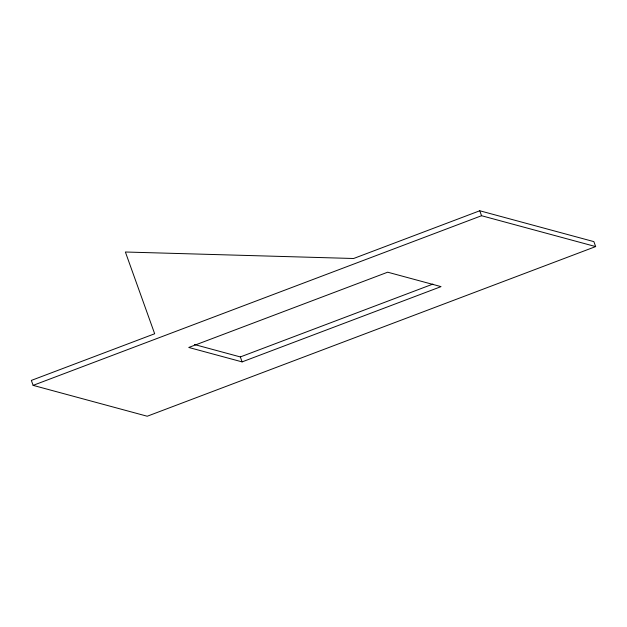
<?xml version="1.0" encoding="UTF-8"?>
<svg xmlns="http://www.w3.org/2000/svg" width="627" height="627" viewBox="0 0 627 627"><rect width="100%" height="100%" fill="white"/><g stroke="black" fill="none" stroke-linecap="round" stroke-linejoin="round"><path stroke-width="0.94" d="M479.773 210.766L353.597 258.504L125.384 252.007L154.665 333.76L31.35 380.417L33.121 385.37L147.227 416.234L595.65 246.583L593.879 241.63L479.773 210.766L481.544 215.719L595.65 246.583M33.121 385.37L481.544 215.719M194.464 344.529L240.337 356.935L432.881 284.094M242.108 361.889L441.04 286.625L387.682 272.196L188.751 347.46L242.108 361.889L240.337 356.935"/></g></svg>
